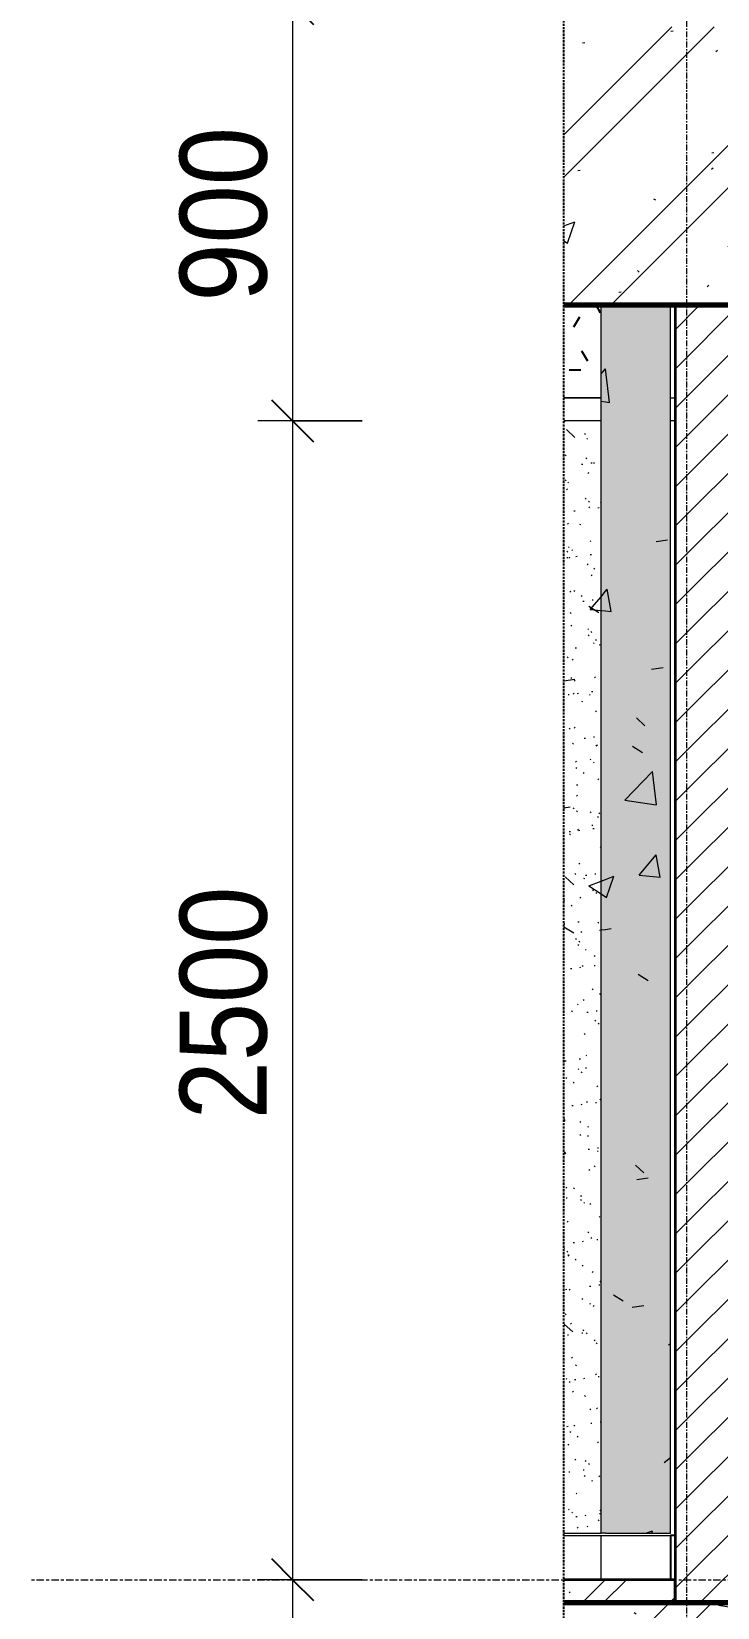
# Model space of a CAD drawing. Header units: millimetres. Extents: x -54951 to -22308, y -6558 to 34550.
# Drawn here: x -54951 to -53470, y 8940 to 12340 of the extents above; entities that cross this region are included whole.
import ezdxf

# ---------------------------------------------------------------- set-up
doc = ezdxf.new("R2010")
doc.units = ezdxf.units.MM
for name, pattern in [('Centre', [31.75, 6.35, -4.7625, 15.875, -4.7625]), ('Grid Line', [22.225, 12.7, -3.175, 3.175, -3.175]), ('Hidden', [7.14375, 4.7625, -2.38125])]:
    doc.linetypes.add(name, pattern=pattern)
for name, color, linetype, lineweight in [('0-1', 7, 'Continuous', 5), ('A-ANNO-DIMS', 211, 'Continuous', 9), ('A-ANNO-DIMS-75', 211, 'Continuous', 9), ('A-CLNG', 13, 'Continuous', 18), ('A-CLNG-1', 250, 'Continuous', 18), ('A-CLNG-PATT-1', 254, 'Continuous', 25), ('A-DETL-GENF', 92, 'Continuous', 18), ('A-DETL-GENF-1', 9, 'Continuous', 18), ('A-DETL-GENF-3', 92, 'Hidden', 25), ('A-DETL-WIDE', 214, 'Continuous', 70), ('A-FLOR-1', 250, 'Continuous', 18), ('A-FLOR-FNSH-1', 7, 'Continuous', 35), ('A-FLOR-HRAL-1', 250, 'Continuous', 18), ('A-FLOR-HRAL-2', 53, 'Continuous', 25), ('A-FLOR-HRAL-3', 9, 'Continuous', 18), ('A-FLOR-LEVL-2', 51, 'Centre', 9), ('A-WALL-1', 7, 'Continuous', 35), ('A-WALL-PATT', 111, 'Continuous', 18), ('A-WALL-PATT-1', 9, 'Continuous', 18), ('A-WALL-PATT-2', 255, 'Continuous', 18), ('I-WALL-1', 250, 'Continuous', 18), ('S-GRID-1', 1, 'Grid Line', 9)]:
    doc.layers.add(name, color=color, linetype=linetype, lineweight=lineweight)
doc.styles.add('UTM Avo', font='', dxfattribs={"width": 0.9, "height": 187.5})
doc.styles.get('UTM Avo').set_extended_font_data('UTM Avo')
doc.dimstyles.new('1_Dim_chi_tiet_2_5', dxfattribs={"dimscale": 304.8, "dimtxt": 187.368928, "dimasz": 0.295276, "dimexe": 0.246063, "dimexo": 0.0625, "dimgap": 0.024606, "dimtad": 1, "dimdec": 0, "dimrnd": 5, "dimzin": 0, "dimdsep": 46, "dimtxsty": 'UTM Avo', "dimblk1": 'OBLIQUE', "dimblk2": 'OBLIQUE', "dimsah": 1, "dimcen": 0.09, "dimdle": 0.246063, "dimazin": 0, "dimtfac": 1, "dimtdec": 4, "dimtix": 1, "dimtmove": 0, "dimatfit": 3, "dimfxl": 0.492126, "dimfxlon": 1, "dimtvp": 1, "dimtolj": 1, "dimtzin": 0, "dimarcsym": 2})
pattern_1 = [(50, (-48685.1, 15725), (546.553, -47.817), [57.15, -628.65]), (355, (-48685.1, 15725), (-105.73, 573.17), [45.72, -502.92]), (100.451, (-48639.57, 15721), (440.828, 525.35), [48.57, -534.27]), (46.184, (-48685.1, 15877.4), (813.237, -126.13), [85.725, -942.975]), (96.636, (-48617.35, 15866.9), (712.21, 742.28), [72.855, -801.405]), (351.184, (-48685.1, 15877.4), (712.215, 742.28), [68.58, -754.38]), (21, (-48608.9, 15839.3), (454.843, -306.796), [57.15, -628.65]), (326, (-48608.9, 15839.3), (185.406, 552.564), [45.72, -502.92]), (71.451, (-48571, 15813.73), (640.25, 245.764), [48.57, -534.27]), (37.5, (-48685.12, 15725), (9.2664, 253.665), [25.146, -471.678, 25.146, -485.394, -504.825]), (37.5, (-48685.12, 15725), (9.2664, 253.665), [-1007.364, 25.146, -479.679]), (7.5, (-48685.12, 15725), (200.459, 300.541), [25.146, -265.938, 25.146, -460.248, -192.405]), (7.5, (-48685.12, 15725), (200.459, 300.541), [-776.478, 25.146, -167.259]), (327.5, (-48855.04, 15725), (406.773, -17.1864), [25.146, -165.354, 25.146, -569.214, -788.67]), (327.5, (-48855.04, 15725), (406.773, -17.1864), [-784.86, 25.146, -763.524]), (317.5, (-48931.24, 15725), (444.388, 76.28), [25.146, -222.504, 25.146, -369.57, -560.07]), (317.5, (-48931.24, 15725), (444.388, 76.28), [-642.366, 25.146, -534.924])]
pattern_2 = [(37.5, (-48685.12, 15725), (-2.40047, 73.41204), [2.515, -55.397, 2.515, -62.255, -61.913]), (37.5, (-48685.12, 15725), (-2.40047, 73.41204), [-122.682, 2.515, -59.398]), (7.5, (-48685.12, 15725), (67.4282, 107.524), [2.515, -28.727, 2.515, -49.682, -20.003]), (7.5, (-48685.12, 15725), (67.4282, 107.524), [-83.439, 2.515, -17.488]), (327.5, (-48731.98, 15725), (118.6493, 0.21553), [2.515, -16.535, 2.515, -66.065, -89.535]), (327.5, (-48731.98, 15725), (118.6493, 0.21553), [-87.63, 2.515, -87.02]), (317.5, (-48731.98, 15725), (114.5339, 33.4393), [2.515, -7.01, 2.515, -42.443, -51.435]), (317.5, (-48731.98, 15725), (114.5339, 33.4393), [-54.483, 2.515, -48.92])]
pattern_3 = [(50, (-48685.1, 15725), (546.553, -47.817), [57.15, -628.65]), (355, (-48685.1, 15725), (-105.73, 573.17), [45.72, -502.92]), (100.451, (-48639.57, 15721), (440.828, 525.35), [48.57, -534.27]), (46.184, (-48685.1, 15877.4), (813.237, -126.13), [85.725, -942.975]), (96.636, (-48617.35, 15866.9), (712.21, 742.28), [72.855, -801.405]), (351.184, (-48685.1, 15877.4), (712.215, 742.28), [68.58, -754.38]), (21, (-48608.9, 15839.3), (454.843, -306.796), [57.15, -628.65]), (326, (-48608.9, 15839.3), (185.406, 552.564), [45.72, -502.92]), (71.451, (-48571, 15813.73), (640.25, 245.764), [48.57, -534.27]), (37.5, (-48685.12, 15725), (9.2664, 253.665), [5.029, -491.795, 5.029, -505.511, -504.825]), (37.5, (-48685.12, 15725), (9.2664, 253.665), [-1007.364, 5.029, -499.796]), (7.5, (-48685.12, 15725), (200.4594, 300.541), [5.029, -286.055, 5.029, -480.365, -192.405]), (7.5, (-48685.12, 15725), (200.4594, 300.541), [-776.478, 5.029, -187.376]), (327.5, (-48855.04, 15725), (406.773, -17.1864), [5.029, -185.471, 5.029, -589.331, -788.67]), (327.5, (-48855.04, 15725), (406.773, -17.1864), [-784.86, 5.03, -783.64]), (317.5, (-48931.24, 15725), (444.388, 76.28), [5.029, -242.621, 5.029, -389.687, -560.07]), (317.5, (-48931.24, 15725), (444.388, 76.28), [-642.366, 5.03, -555.04]), (45, (-48685.12, 15725), (-188.585, 188.585), []), (45, (-48685.12, 16010.75), (-188.585, 188.585), [])]

# ---------------------------------------------------------------- blocks, each defined once
blk = doc.blocks.new('Railing - Railing-916006-TKCS_THANG MÁY TM3 - MẶT CẮT')
at = {"layer": 'A-FLOR-HRAL-2'}
for p, q in [((-53561.9, 5695), (-53571.9, 5695)), ((-53571.9, 5695), (-53571.9, 5600)), ((-53561.9, 5600), (-53561.9, 5695)), ((-53571.9, 5600), (-53561.9, 5600))]:
    blk.add_line(p, q, dxfattribs=at)
at = {"layer": 'A-FLOR-HRAL-3'}
for p, q in [((-53801.9, 5695), (-53721.9, 5695)), ((-53721.9, 5600), (-53721.9, 5695)), ((-53721.9, 5695), (-53571.9, 5695))]:
    blk.add_line(p, q, dxfattribs=at)
blk = doc.blocks.new('CL_01-VÁCH DỰNG THẠCH CAO CĂN HỘ LOẠI 1-7A2 - CL_01-VÁCH DỰNG THẠCH CAO CĂN HỘ LOẠI 1-7A-V9-TKCS_THANG MÁY TM3 - MẶT CẮT')
at = {"layer": 'A-CLNG-PATT-1'}
h = blk.add_hatch(dxfattribs=at)
h.set_pattern_fill('FP_9', color=256, style=0, pattern_type=2)
h.set_pattern_definition([(0, (-48685.12, 15725), (304.8, 76.2), [25.146, -203.454, 25.146, -203.454, -1219.2]), (0, (-48685.12, 15725), (304.8, 76.2), [-457.2, 25.146, -432.054, 25.146, -203.454, -533.4]), (0, (-48685.12, 15725), (304.8, 76.2), [-1143, 25.146, -127.254, 25.146, -355.854]), (120, (-48570.82, 15763.1), (-218.3911, 225.8645), [25.146, -203.454, 25.146, -203.454, -1219.2]), (120, (-48570.82, 15763.1), (-218.3911, 225.8645), [-457.2, 25.146, -432.054, 25.146, -203.454, -533.4]), (120, (-48570.82, 15763.1), (-218.3911, 225.8645), [-1143, 25.146, -127.254, 25.146, -355.854]), (240, (-48532.72, 15915.5), (-86.4089, -302.06454), [25.146, -203.454, 25.146, -203.454, -1219.2]), (240, (-48532.72, 15915.5), (-86.4089, -302.06454), [-457.2, 25.146, -432.054, 25.146, -203.454, -533.4]), (240, (-48532.72, 15915.5), (-86.4089, -302.06454), [-1143, 25.146, -127.254, 25.146, -355.854])])
h.paths.add_polyline_path([(-53721.9, 11550), (-53721.9, 11750), (-53801.9, 11750), (-53801.9, 11550)])
at = {"layer": 'A-CLNG-1'}
blk.add_line((-53721.9, 11550), (-53801.9, 11550), dxfattribs=at)
blk = doc.blocks.new('NCV_TKTC_TANG 3 - 4_rvt-2-TKCS_THANG MÁY TM3 - MẶT CẮT')
at = {"layer": 'A-FLOR-1'}
h = blk.add_hatch(dxfattribs=at)
h.set_pattern_fill('FP_2', color=256, style=0, pattern_type=2)
h.set_pattern_definition([(50, (-48685.12, 15725), (273.276, -23.909), [28.575, -314.325]), (355, (-48685.12, 15725), (-52.865, 286.585), [22.86, -251.46]), (100.451, (-48662.35, 15723), (220.414, 262.6745), [24.285, -267.135]), (46.184, (-48685.12, 15801.2), (406.619, -63.065), [42.862, -471.487]), (96.636, (-48651.23, 15795.94), (356.104, 371.141), [36.428, -400.703]), (351.184, (-48685.1, 15801.2), (356.107, 371.138), [34.29, -377.19]), (21, (-48647.02, 15782.15), (227.421, -153.398), [28.575, -314.325]), (326, (-48647.02, 15782.15), (92.703, 276.282), [22.86, -251.46]), (71.451, (-48628.07, 15769.37), (320.1254, 122.8816), [24.285, -267.135]), (37.5, (-48685.12, 15725), (4.6325, 126.8326), [2.515, -245.897, 2.515, -252.755, -252.413]), (37.5, (-48685.12, 15725), (4.6325, 126.8326), [-503.682, 2.515, -249.898]), (7.5, (-48685.12, 15725), (100.2292, 150.2711), [2.515, -143.027, 2.515, -240.182, -96.203]), (7.5, (-48685.12, 15725), (100.2292, 150.2711), [-388.239, 2.515, -93.688]), (327.5, (-48770.08, 15725), (203.3868, -8.5935), [2.515, -92.735, 2.515, -294.665, -394.335]), (327.5, (-48770.08, 15725), (203.3868, -8.5935), [-392.43, 2.515, -391.82]), (317.5, (-48808.18, 15725), (222.1944, 38.14), [2.515, -121.31, 2.515, -194.843, -280.035]), (317.5, (-48808.18, 15725), (222.1944, 38.14), [-321.183, 2.515, -277.52]), (45, (-48685.12, 15725), (-94.2927, 94.2927), []), (45, (-48685.12, 15867.88), (-94.2927, 94.2927), [])])
h.paths.add_polyline_path([(-53561.9, 8950), (-53561.9, 9000), (-53801.9, 9000), (-53801.9, 8950)])
at = {"layer": 'A-WALL-PATT-1'}
h = blk.add_hatch(dxfattribs=at)
h.set_pattern_fill('FP_5', color=256, style=0, pattern_type=2)
h.set_pattern_definition(pattern_1)
h.paths.add_polyline_path([(-53711.9, 9100), (-53711.9, 11750), (-53721.9, 11750), (-53721.9, 9100)])
h = blk.add_hatch(dxfattribs=at)
h.set_pattern_fill('FP_5', color=256, style=0, pattern_type=2)
h.set_pattern_definition(pattern_1)
h.paths.add_polyline_path([(-53711.9, 9100), (-53571.9, 9100), (-53571.9, 11750), (-53711.9, 11750), (-53711.9, 10149.7)])
h = blk.add_hatch(dxfattribs=at)
h.set_pattern_fill('FP_5', color=256, style=0, pattern_type=2)
h.set_pattern_definition(pattern_1)
h.paths.add_polyline_path([(-53721.9, 9100), (-53721.9, 11500), (-53801.9, 11500), (-53801.9, 9100)])
at = {"layer": 'A-WALL-PATT-2'}
h = blk.add_hatch(dxfattribs=at)
h.set_pattern_fill('FP_7', color=256, style=0, pattern_type=2)
h.set_pattern_definition(pattern_2)
h.paths.add_polyline_path([(-53711.9, 9100), (-53711.9, 11750), (-53721.9, 11750), (-53721.9, 9100)])
h = blk.add_hatch(dxfattribs=at)
h.set_pattern_fill('FP_7', color=256, style=0, pattern_type=2)
h.set_pattern_definition(pattern_2)
h.paths.add_polyline_path([(-53711.9, 9100), (-53571.9, 9100), (-53571.9, 11750), (-53711.9, 11750), (-53711.9, 10149.7)])
h = blk.add_hatch(dxfattribs=at)
h.set_pattern_fill('FP_6', color=256, style=0, pattern_type=2)
h.set_pattern_definition([(37.5, (-48685.12, 15725), (-2.40047, 73.41204), [2.515, -55.397, 2.515, -62.255, -61.912]), (37.5, (-48685.12, 15725), (-2.40047, 73.41204), [-122.682, 2.515, -59.398]), (7.5, (-48685.12, 15725), (67.4282, 107.524), [2.515, -28.727, 2.515, -49.682, -20.002]), (7.5, (-48685.12, 15725), (67.4282, 107.524), [-83.439, 2.515, -17.488]), (327.5, (-48731.98, 15725), (118.6493, 0.21553), [2.515, -16.535, 2.515, -66.065, -89.535]), (327.5, (-48731.98, 15725), (118.6493, 0.21553), [-87.63, 2.515, -87.02]), (317.5, (-48731.98, 15725), (114.5339, 33.4393), [2.515, -7.01, 2.515, -42.443, -51.435]), (317.5, (-48731.98, 15725), (114.5339, 33.4393), [-54.483, 2.515, -48.92])])
h.paths.add_polyline_path([(-53721.9, 9100), (-53721.9, 11500), (-53801.9, 11500), (-53801.9, 9100)])
at = {"layer": 'A-CLNG-1'}
for p, q in [((-53801.9, 11550), (-53721.9, 11550)), ((-53721.9, 11500), (-53801.9, 11500))]:
    blk.add_line(p, q, dxfattribs=at)
at = {"layer": 'A-FLOR-FNSH-1'}
for p, q in [((-53561.9, 9000), (-53801.9, 9000)), ((-53561.9, 8950), (-53561.9, 9000))]:
    blk.add_line(p, q, dxfattribs=at)
at = {"layer": 'I-WALL-1'}
for p, q in [((-53721.9, 9100), (-53721.9, 11750)), ((-53571.9, 9100), (-53571.9, 11750)), ((-53801.9, 9100), (-53721.9, 9100)), ((-53711.9, 9100), (-53721.9, 9100)), ((-53711.9, 9100), (-53571.9, 9100))]:
    blk.add_line(p, q, dxfattribs=at)
at = {"layer": 'A-CLNG-1'}
blk.add_blockref('CL_01-VÁCH DỰNG THẠCH CAO CĂN HỘ LOẠI 1-7A2 - CL_01-VÁCH DỰNG THẠCH CAO CĂN HỘ LOẠI 1-7A-V9-TKCS_THANG MÁY TM3 - MẶT CẮT', (0, 0), dxfattribs=at)
at = {"layer": 'A-FLOR-HRAL-1'}
blk.add_blockref('Railing - Railing-916006-TKCS_THANG MÁY TM3 - MẶT CẮT', (0, 3400), dxfattribs=at)
blk = doc.blocks.new('BORDER VIEW - BORDER VIEW-3767922-TKCS_THANG MÁY TM3 - MẶT CẮT')
at = {"layer": 'A-DETL-GENF-3'}
blk.add_line((-53801.9, -4350), (-53801.9, 33879.3), dxfattribs=at)
blk = doc.blocks.new('DIMBLOCK23-TKCS_THANG MÁY TM3 - MẶT CẮT')
at = {"layer": 'A-ANNO-DIMS-75', "lineweight": 25}
for p, q in [((-54387.6, 12400), (-54432.6, 12445)), ((-54387.6, 12400), (-54342.6, 12355)), ((-54387.6, 11500), (-54432.6, 11545)), ((-54387.6, 11500), (-54342.6, 11455))]:
    blk.add_line(p, q, dxfattribs=at)
at = {"layer": 'A-ANNO-DIMS-75'}
for p, q in [((-54237.6, 12400), (-54462.6, 12400)), ((-54387.6, 12400), (-54387.6, 11500)), ((-54387.6, 12400), (-54237.6, 12400)), ((-54237.6, 11500), (-54462.6, 11500)), ((-54387.6, 11500), (-54237.6, 11500))]:
    blk.add_line(p, q, dxfattribs=at)
at = {"layer": 'A-ANNO-DIMS-75', "color": 0, "insert": (-54631.2, 11757.4), "char_height": 187.5, "width": 462.177, "attachment_point": 1, "rotation": 90, "line_spacing_factor": 1.110334, "style": 'UTM Avo'}
blk.add_mtext('900', dxfattribs=at)
blk = doc.blocks.new('_Oblique')
at = {"color": 0, "linetype": 'ByBlock', "lineweight": -2}
blk.add_line((-0.5, -0.5), (0.5, 0.5), dxfattribs=at)
blk = doc.blocks.new('DIMBLOCK24-TKCS_THANG MÁY TM3 - MẶT CẮT')
at = {"layer": 'A-ANNO-DIMS-75', "lineweight": 25}
for p, q in [((-54387.6, 11500), (-54432.6, 11545)), ((-54387.6, 11500), (-54342.6, 11455)), ((-54387.6, 9000), (-54432.6, 9045)), ((-54387.6, 9000), (-54342.6, 8955))]:
    blk.add_line(p, q, dxfattribs=at)
at = {"layer": 'A-ANNO-DIMS-75'}
for p, q in [((-54237.6, 11500), (-54462.6, 11500)), ((-54387.6, 11500), (-54387.6, 9000)), ((-54387.6, 11500), (-54237.6, 11500)), ((-54237.6, 9000), (-54462.6, 9000)), ((-54387.6, 9000), (-54237.6, 9000))]:
    blk.add_line(p, q, dxfattribs=at)
at = {"layer": 'A-ANNO-DIMS-75', "color": 0, "insert": (-54631.2, 9993.2), "char_height": 187.5, "width": 616.236, "attachment_point": 1, "rotation": 90, "line_spacing_factor": 1.110334, "style": 'UTM Avo'}
blk.add_mtext('2500', dxfattribs=at)
blk = doc.blocks.new('DIMBLOCK25-TKCS_THANG MÁY TM3 - MẶT CẮT')
at = {"layer": 'A-ANNO-DIMS-75', "lineweight": 25}
for p, q in [((-54387.6, 9000), (-54432.6, 9045)), ((-54387.6, 9000), (-54342.6, 8955)), ((-54387.6, 8100), (-54432.6, 8145)), ((-54387.6, 8100), (-54342.6, 8055))]:
    blk.add_line(p, q, dxfattribs=at)
at = {"layer": 'A-ANNO-DIMS-75'}
for p, q in [((-54237.6, 9000), (-54462.6, 9000)), ((-54387.6, 9000), (-54387.6, 8100)), ((-54387.6, 9000), (-54237.6, 9000)), ((-54237.6, 8100), (-54462.6, 8100)), ((-54387.6, 8100), (-54237.6, 8100))]:
    blk.add_line(p, q, dxfattribs=at)
at = {"layer": 'A-ANNO-DIMS-75', "color": 0, "insert": (-54631.2, 8357.4), "char_height": 187.5, "width": 462.177, "attachment_point": 1, "rotation": 90, "line_spacing_factor": 1.110334, "style": 'UTM Avo'}
blk.add_mtext('900', dxfattribs=at)

msp = doc.modelspace()

# ---------------------------------------------------------------- hatches: boundary and pattern name
at = {"layer": 'A-DETL-GENF-1'}
h = msp.add_hatch(dxfattribs=at)
h.set_pattern_fill('FP_3', color=256, style=0, pattern_type=2)
h.set_pattern_definition(pattern_3)
h.paths.add_polyline_path([(-44235.3, 11750), (-44235.3, 12150), (-43873.9, 12150), (-43873.9, 12350), (-49361.9, 12350), (-49361.9, 11930), (-49161.9, 11930), (-49161.9, 12160), (-45735.3, 12160), (-45735.3, 11950), (-45535.3, 11950), (-45535.3, 12150), (-44536.9, 12150), (-44536.9, 11750)])
h.paths.add_polyline_path([(-53801.9, 11750), (-53361.9, 11750), (-53361.9, 12130), (-51661.9, 12130), (-51661.9, 11930), (-51461.9, 11930), (-51461.9, 12350), (-53801.9, 12350), (-53801.9, 11795.6)])
h = msp.add_hatch(dxfattribs=at)
h.set_pattern_fill('FP_3', color=256, style=0, pattern_type=2)
h.set_pattern_definition(pattern_3)
h.paths.add_polyline_path([(-44235.3, 8350), (-44235.3, 8750), (-43873.9, 8750), (-43873.9, 8950), (-49361.9, 8950), (-49361.9, 8530), (-49161.9, 8530), (-49161.9, 8760), (-45735.3, 8760), (-45735.3, 8550), (-45535.3, 8550), (-45535.3, 8750), (-44536.9, 8750), (-44536.9, 8350)])
h.paths.add_polyline_path([(-53361.9, 8350), (-53361.9, 8730), (-51661.9, 8730), (-51661.9, 8530), (-51461.9, 8530), (-51461.9, 8950), (-53801.9, 8950), (-53801.9, 8350)])
at = {"layer": 'A-WALL-PATT'}
h = msp.add_hatch(dxfattribs=at)
h.set_pattern_fill('FP_1', color=256, style=0, pattern_type=2)
h.set_pattern_definition([(45, (-48685.12, 15725), (-42.4264, 42.4264), [])])
h.paths.add_polyline_path([(-53561.9, 8950), (-53361.9, 8950), (-53361.9, 11750), (-53561.9, 11750), (-53561.9, 10149.7)])

# ---------------------------------------------------------------- linework, layer by layer
at = {"layer": 'A-CLNG'}
for p, q in [((-53571.9, 11550), (-53561.9, 11550)), ((-53561.9, 11500), (-53571.9, 11500))]:
    msp.add_line(p, q, dxfattribs=at)
at = {"layer": 'A-DETL-WIDE'}
for p, q in [((-53801.9, 11750), (-53361.9, 11750)), ((-51461.9, 8950), (-53801.9, 8950))]:
    msp.add_line(p, q, dxfattribs=at)
at = {"layer": 'A-FLOR-LEVL-2'}
msp.add_line((-54951.2, 9000), (-41640.6, 9000), dxfattribs=at)
at = {"layer": 'A-WALL-1'}
msp.add_line((-53561.9, 11750), (-53561.9, 8950), dxfattribs=at)
at = {"layer": 'S-GRID-1'}
msp.add_line((-53536.9, -4007.7), (-53536.9, 32417.5), dxfattribs=at)

# ---------------------------------------------------------------- block references
at = {"layer": '0-1'}
msp.add_blockref('NCV_TKTC_TANG 3 - 4_rvt-2-TKCS_THANG MÁY TM3 - MẶT CẮT', (0, 0), dxfattribs=at)
at = {"layer": 'A-DETL-GENF'}
msp.add_blockref('BORDER VIEW - BORDER VIEW-3767922-TKCS_THANG MÁY TM3 - MẶT CẮT', (0, 0), dxfattribs=at)

# ---------------------------------------------------------------- dimensions: what is measured, and where the dimension line sits
at = {"layer": 'A-ANNO-DIMS'}
for base, p1, p2, override, picture, middle in [((-54387.6, 11500), (-54237.6, 12400), (-54237.6, 11500), {"dimpost": '<>', "dimfxl": 900}, 'DIMBLOCK23-TKCS_THANG MÁY TM3 - MẶT CẮT', (-54492.2, 11950)), ((-54387.6, 9000), (-54237.6, 11500), (-54237.6, 9000), {"dimpost": '<>', "dimfxl": 2500}, 'DIMBLOCK24-TKCS_THANG MÁY TM3 - MẶT CẮT', (-54492.2, 10250)), ((-54387.6, 8100), (-54237.6, 9000), (-54237.6, 8100), {"dimpost": '<>', "dimfxl": 900}, 'DIMBLOCK25-TKCS_THANG MÁY TM3 - MẶT CẮT', (-54492.2, 8550))]:
    dim = msp.add_linear_dim(base=base, p1=p1, p2=p2, angle=90, dimstyle='1_Dim_chi_tiet_2_5', override=override, dxfattribs=at)
    dim.commit()
    dim.dimension.update_dxf_attribs({"geometry": picture, "text_midpoint": middle})

doc.saveas('drawing.dxf')
